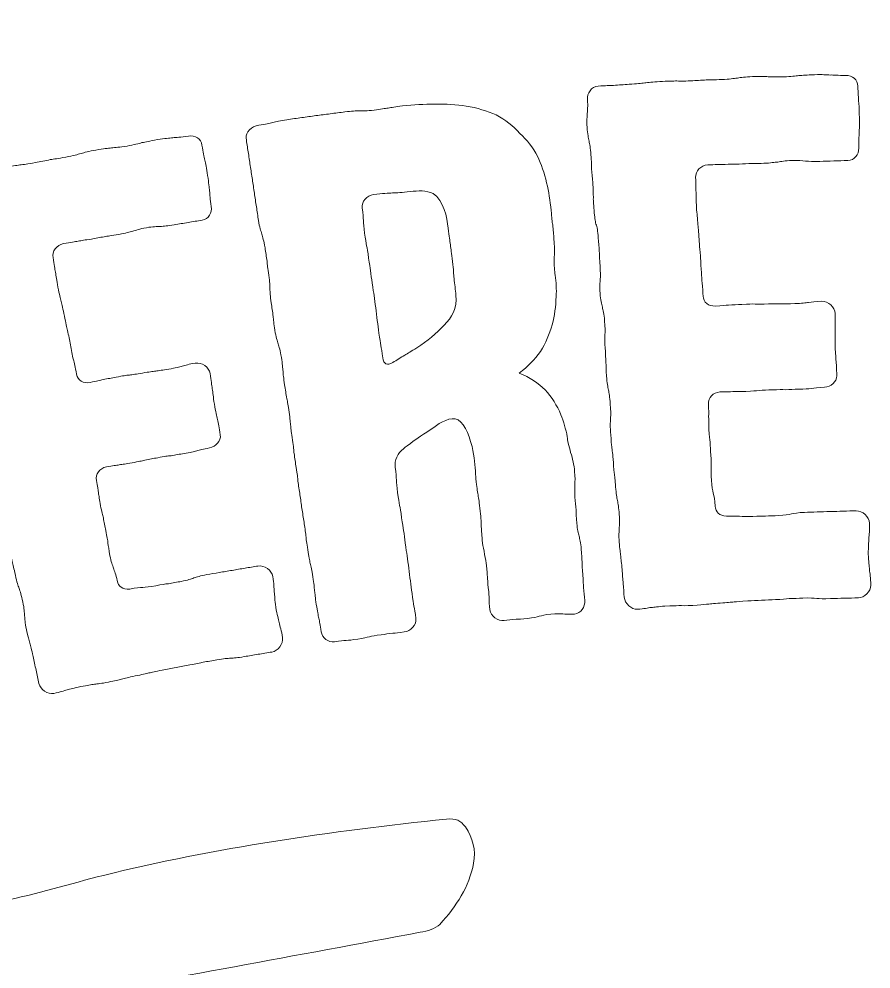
# Model space of a CAD drawing. Header units: inches. Extents: x 112 to 968, y -947 to -133.
# Drawn here: x 409.5 to 534.5, y -627.8 to -488.5 of the extents above; entities that cross this region are included whole.
import ezdxf

# ---------------------------------------------------------------- set-up
doc = ezdxf.new("R2010")
doc.units = ezdxf.units.IN
doc.header["$MEASUREMENT"] = 0
doc.layers.add('Layer 1', color=7, linetype='Continuous')

# ---------------------------------------------------------------- blocks, each defined once
blk = doc.blocks.new('block 13')
at = {"layer": 'Layer 1', "lineweight": 0}
blk.add_open_spline([(416.59, -586.91), (416.17, -587.05), (415.59, -587.23), (414.66, -587.43), (413.74, -587.63), (412.67, -586.86), (412.47, -585.97), (412.33, -585.31), (412.19, -584.66), (412.04, -584.01), (411.9, -583.34), (411.75, -582.67), (411.61, -582), (411.39, -580.99), (411.22, -580.48), (411.12, -580.05), (411.02, -579.58), (410.85, -579.06), (410.63, -578.06), (410.41, -577.05), (410.41, -576.5), (410.37, -576.06), (410.32, -575.57), (410.32, -575.02), (410.1, -574.02), (409.88, -573.01), (409.71, -572.5), (409.55, -572.03), (409.4, -571.62), (409.23, -571.11), (409.01, -570.1), (408.79, -569.09), (408.68, -568.57), (408.52, -568.1), (408.38, -567.45), (408.24, -566.8), (408.09, -566.14), (407.87, -565.14), (407.7, -564.62), (407.6, -564.15), (407.46, -563.5), (407.32, -562.84), (407.17, -562.19), (406.95, -561.19), (406.95, -560.63), (406.9, -560.14), (406.86, -559.66), (406.81, -559.17), (406.59, -558.16), (406.36, -557.11), (406.2, -556.64), (406.04, -556.18), (405.88, -555.71), (405.71, -555.2), (405.49, -554.19), (405.27, -553.19), (405.22, -552.7), (405.12, -552.22), (405.02, -551.74), (404.96, -551.21), (404.74, -550.2), (404.52, -549.19), (404.46, -548.65), (404.43, -548.22), (404.38, -547.73), (404.33, -547.19), (404.11, -546.18), (403.89, -545.18), (403.66, -544.67), (403.51, -544.26), (403.35, -543.8), (403.12, -543.3), (402.9, -542.29), (402.68, -541.29), (402.68, -540.73), (402.63, -540.24), (402.6, -539.81), (402.54, -539.27), (402.33, -538.26), (402.11, -537.26), (402.05, -536.71), (401.95, -536.24), (401.8, -535.59), (401.66, -534.93), (401.52, -534.28), (401.3, -533.28), (401.19, -532.75), (400.91, -532.31), (400.74, -531.84), (400.58, -531.38), (400.36, -530.38), (400.13, -529.32), (400.03, -528.85), (399.98, -528.36), (399.88, -527.88), (399.82, -527.34), (399.61, -526.33), (399.46, -525.68), (399.32, -525.03), (399.18, -524.38), (399.14, -523.89), (399.02, -523.36), (398.8, -522.35), (398.58, -521.35), (398.41, -520.83), (398.26, -520.42), (398.09, -519.96), (397.92, -519.44), (397.7, -518.44), (397.48, -517.43), (397.49, -516.88), (397.44, -516.39), (397.4, -515.9), (397.42, -515.4), (397.2, -514.39), (397, -513.49), (397.48, -512.45), (398.51, -512.23), (399.55, -512), (400.23, -511.92), (400.71, -511.81), (401.46, -511.66), (402.21, -511.5), (402.97, -511.34), (404.12, -511.1), (404.67, -510.99), (405.21, -510.82), (405.7, -510.72), (406.36, -510.53), (407.39, -510.32), (408.55, -510.09), (409.11, -510.03), (409.66, -509.93), (410.22, -509.87), (410.78, -509.81), (411.94, -509.59), (412.67, -509.45), (413.4, -509.3), (414.13, -509.16), (414.68, -509.06), (415.24, -509.01), (416.4, -508.79), (417.56, -508.57), (418.1, -508.42), (418.64, -508.26), (419.12, -508.12), (419.78, -507.94), (420.82, -507.75), (421.99, -507.54), (422.55, -507.5), (423.11, -507.45), (423.66, -507.36), (424.23, -507.36), (425.39, -507.16), (426.43, -506.98), (427.09, -506.81), (427.57, -506.67), (428.12, -506.58), (428.67, -506.43), (429.83, -506.23), (430.99, -506.04), (431.55, -506), (432.11, -505.96), (432.6, -505.88), (433.23, -505.89), (434.4, -505.7), (435.38, -505.54), (436.22, -506.12), (436.37, -507.03), (436.54, -508.1), (436.69, -508.68), (436.79, -509.26), (436.92, -509.73), (437.03, -510.38), (437.2, -511.5), (437.38, -512.62), (437.42, -513.27), (437.5, -513.75), (437.53, -514.35), (437.56, -514.9), (437.74, -516.02), (437.88, -516.92), (437.35, -517.89), (436.39, -518.04), (435.71, -518.15), (435.03, -518.26), (434.35, -518.37), (433.66, -518.49), (432.98, -518.6), (432.3, -518.71), (431.34, -518.88), (430.79, -518.92), (430.24, -518.96), (429.75, -518.98), (429.19, -518.97), (428.23, -519.14), (427.2, -519.31), (426.68, -519.52), (426.21, -519.66), (425.73, -519.74), (425.21, -519.94), (424.19, -520.12), (423.05, -520.33), (422.56, -520.37), (422.02, -520.46), (421.4, -520.58), (420.77, -520.69), (420.15, -520.81), (419.19, -520.93), (418.7, -521.03), (418.23, -521.12), (417.75, -521.21), (417.19, -521.25), (416.06, -521.47), (415.04, -521.67), (414.35, -522.63), (414.53, -523.53), (414.74, -524.6), (414.79, -525.19), (414.88, -525.67), (415, -526.25), (415.04, -526.8), (415.25, -527.86), (415.46, -528.92), (415.63, -529.49), (415.72, -529.97), (415.81, -530.45), (415.99, -531.02), (416.2, -532.09), (416.4, -533.15), (416.52, -533.73), (416.67, -534.2), (416.81, -534.91), (416.94, -535.62), (417.08, -536.33), (417.22, -537.05), (417.37, -537.78), (417.51, -538.5), (417.66, -538.97), (417.77, -539.55), (417.98, -540.62), (418.16, -541.52), (418.98, -542.02), (419.97, -541.83), (420.95, -541.64), (421.41, -541.5), (421.88, -541.41), (422.52, -541.29), (423.16, -541.17), (423.8, -541.05), (424.79, -540.87), (425.25, -540.78), (425.73, -540.75), (426.2, -540.66), (426.73, -540.62), (427.66, -540.45), (428.65, -540.28), (429.13, -540.25), (429.6, -540.17), (430.06, -540.08), (430.6, -540.04), (431.53, -539.88), (432.52, -539.71), (433.04, -539.57), (433.49, -539.43), (433.95, -539.3), (434.41, -539.16), (435.4, -539), (436.34, -538.84), (437.42, -539.59), (437.57, -540.5), (437.76, -541.62), (437.79, -542.17), (437.88, -542.75), (437.98, -543.34), (438.01, -543.88), (438.2, -545.01), (438.38, -546.13), (438.55, -546.76), (438.63, -547.24), (438.78, -547.82), (438.88, -548.41), (439.06, -549.53), (439.2, -550.38), (438.41, -551.28), (437.49, -551.43), (436.52, -551.6), (436.07, -551.73), (435.62, -551.86), (435.17, -551.99), (434.66, -552.08), (433.74, -552.24), (433.11, -552.35), (432.48, -552.46), (431.85, -552.57), (431.39, -552.6), (430.87, -552.69), (429.9, -552.87), (429.27, -552.98), (428.64, -553.1), (428.01, -553.21), (427.56, -553.35), (427.11, -553.43), (426.14, -553.61), (425.22, -553.78), (424.7, -553.83), (424.24, -553.91), (423.78, -554), (423.32, -554.03), (422.35, -554.22), (421.37, -554.4), (420.72, -555.3), (420.9, -556.21), (421.07, -557.11), (421.17, -557.59), (421.19, -558.03), (421.27, -558.45), (421.32, -558.99), (421.5, -559.9), (421.67, -560.8), (421.77, -561.28), (421.91, -561.69), (422.03, -562.31), (422.15, -562.93), (422.27, -563.55), (422.45, -564.45), (422.55, -564.99), (422.58, -565.42), (422.66, -565.84), (422.7, -566.34), (422.87, -567.24), (423.05, -568.14), (423.26, -568.65), (423.4, -569.07), (423.54, -569.48), (423.76, -569.99), (423.93, -570.89), (424.11, -571.8), (424.7, -572.17), (425.79, -572.13), (426.73, -571.95), (427.24, -571.91), (427.7, -571.88), (428.15, -571.85), (428.66, -571.81), (429.6, -571.63), (430.49, -571.47), (430.99, -571.37), (431.45, -571.35), (432.08, -571.23), (432.71, -571.12), (433.34, -571), (434.28, -570.83), (434.77, -570.64), (435.2, -570.5), (435.64, -570.37), (436.12, -570.18), (437.07, -570.01), (437.68, -569.91), (438.29, -569.8), (438.9, -569.7), (439.54, -569.59), (440.17, -569.48), (440.8, -569.38), (441.43, -569.27), (442.06, -569.17), (442.69, -569.06), (443.32, -568.96), (443.96, -568.86), (444.59, -568.75), (445.48, -568.61), (446.63, -569.36), (446.77, -570.27), (446.95, -571.39), (446.93, -571.94), (446.96, -572.54), (447.06, -573.13), (447.03, -573.68), (447.21, -574.8), (447.39, -575.92), (447.6, -576.55), (447.68, -577.03), (447.82, -577.61), (448.03, -578.18), (448.2, -579.25), (448.34, -580.15), (447.5, -581.22), (446.63, -581.36), (445.95, -581.47), (445.28, -581.58), (444.6, -581.69), (443.93, -581.8), (443.26, -581.92), (442.58, -582.03), (441.55, -582.21), (441.04, -582.24), (440.6, -582.26), (440.1, -582.29), (439.6, -582.32), (438.56, -582.5), (437.89, -582.62), (437.21, -582.74), (436.54, -582.86), (436.11, -582.99), (435.51, -583.1), (434.59, -583.26), (433.91, -583.39), (433.24, -583.51), (432.57, -583.63), (431.9, -583.76), (431.22, -583.88), (430.55, -584.01), (429.52, -584.2), (429.04, -584.35), (428.6, -584.43), (428.11, -584.53), (427.63, -584.67), (426.6, -584.87), (425.56, -585.08), (425.08, -585.23), (424.59, -585.32), (424.17, -585.47), (423.57, -585.58), (422.65, -585.77), (421.61, -585.98), (421.06, -586.04), (420.61, -586.07), (420.12, -586.17), (419.62, -586.22), (418.59, -586.43), (417.56, -586.65), (417.08, -586.8), (416.59, -586.91)], degree=3, knots=[0, 0, 0, 0, 1, 1, 1, 2, 2, 2, 3, 3, 3, 4, 4, 4, 5, 5, 5, 6, 6, 6, 7, 7, 7, 8, 8, 8, 9, 9, 9, 10, 10, 10, 11, 11, 11, 12, 12, 12, 13, 13, 13, 14, 14, 14, 15, 15, 15, 16, 16, 16, 17, 17, 17, 18, 18, 18, 19, 19, 19, 20, 20, 20, 21, 21, 21, 22, 22, 22, 23, 23, 23, 24, 24, 24, 25, 25, 25, 26, 26, 26, 27, 27, 27, 28, 28, 28, 29, 29, 29, 30, 30, 30, 31, 31, 31, 32, 32, 32, 33, 33, 33, 34, 34, 34, 35, 35, 35, 36, 36, 36, 37, 37, 37, 38, 38, 38, 39, 39, 39, 40, 40, 40, 41, 41, 41, 42, 42, 42, 43, 43, 43, 44, 44, 44, 45, 45, 45, 46, 46, 46, 47, 47, 47, 48, 48, 48, 49, 49, 49, 50, 50, 50, 51, 51, 51, 52, 52, 52, 53, 53, 53, 54, 54, 54, 55, 55, 55, 56, 56, 56, 57, 57, 57, 58, 58, 58, 59, 59, 59, 60, 60, 60, 61, 61, 61, 62, 62, 62, 63, 63, 63, 64, 64, 64, 65, 65, 65, 66, 66, 66, 67, 67, 67, 68, 68, 68, 69, 69, 69, 70, 70, 70, 71, 71, 71, 72, 72, 72, 73, 73, 73, 74, 74, 74, 75, 75, 75, 76, 76, 76, 77, 77, 77, 78, 78, 78, 79, 79, 79, 80, 80, 80, 81, 81, 81, 82, 82, 82, 83, 83, 83, 84, 84, 84, 85, 85, 85, 86, 86, 86, 87, 87, 87, 88, 88, 88, 89, 89, 89, 90, 90, 90, 91, 91, 91, 92, 92, 92, 93, 93, 93, 94, 94, 94, 95, 95, 95, 96, 96, 96, 97, 97, 97, 98, 98, 98, 99, 99, 99, 100, 100, 100, 101, 101, 101, 102, 102, 102, 103, 103, 103, 104, 104, 104, 105, 105, 105, 106, 106, 106, 107, 107, 107, 108, 108, 108, 109, 109, 109, 110, 110, 110, 111, 111, 111, 112, 112, 112, 113, 113, 113, 114, 114, 114, 115, 115, 115, 116, 116, 116, 117, 117, 117, 118, 118, 118, 119, 119, 119, 120, 120, 120, 121, 121, 121, 122, 122, 122, 123, 123, 123, 124, 124, 124, 125, 125, 125, 126, 126, 126, 127, 127, 127, 128, 128, 128, 129, 129, 129, 130, 130, 130, 131, 131, 131, 132, 132, 132, 133, 133, 133, 134, 134, 134, 135, 135, 135, 136, 136, 136, 137, 137, 137, 138, 138, 138, 139, 139, 139, 140, 140, 140, 141, 141, 141, 142, 142, 142, 143, 143, 143, 144, 144, 144, 144], dxfattribs=at)
blk = doc.blocks.new('block 14')
at = {"layer": 'Layer 1', "lineweight": 0}
for points, knots in [([(491.07, -556.76), (491.06, -557.25), (490.99, -557.75), (491.07, -558.67), (491.12, -559.3), (491.18, -559.93), (491.23, -560.55), (491.22, -561.05), (491.26, -561.48), (491.35, -562.5), (491.43, -563.42), (491.58, -563.89), (491.68, -564.37), (491.78, -564.8), (491.93, -565.33), (492.01, -566.25), (492.09, -567.16), (492.08, -567.71), (492.12, -568.14), (492.1, -568.57), (492.15, -569.11), (492.23, -570.03), (492.31, -570.95), (492.3, -571.49), (492.34, -571.92), (492.4, -572.55), (492.45, -573.18), (492.51, -573.81), (492.58, -574.72), (491.95, -575.7), (491.01, -575.79), (490.13, -575.87), (489.68, -575.8), (489.29, -575.78), (488.85, -575.77), (488.4, -575.7), (487.52, -575.79), (486.69, -575.87), (486.26, -576.02), (485.83, -576.11), (485.45, -576.2), (485.02, -576.36), (484.14, -576.44), (483.26, -576.53), (482.81, -576.52), (482.43, -576.56), (481.84, -576.62), (481.25, -576.69), (480.67, -576.75), (479.79, -576.84), (478.71, -576.09), (478.61, -575.18), (478.52, -574.37), (478.47, -573.99), (478.48, -573.56), (478.5, -573.17), (478.46, -572.8), (478.36, -571.94), (478.27, -571.13), (478.29, -570.75), (478.24, -570.32), (478.2, -569.94), (478.21, -569.5), (478.12, -568.69), (478.07, -568.21), (477.95, -567.68), (477.83, -567.04), (477.7, -566.4), (477.59, -565.87), (477.53, -565.38), (477.41, -564.25), (477.39, -563.6), (477.33, -563.01), (477.33, -562.52), (477.31, -561.81), (477.19, -560.68), (477.05, -559.45), (476.94, -558.91), (476.87, -558.32), (476.75, -557.74), (476.69, -557.2), (476.56, -555.96), (476.53, -555.71), (476.5, -555.46), (476.48, -555.21), (476.47, -554.12), (476.33, -552.77), (475.98, -551.23), (475.48, -549.27), (474.7, -547.45), (473.5, -547.15), (472.37, -547), (470.85, -548), (470.01, -548.7), (468.11, -549.9), (467.9, -550.04), (466.46, -551.14), (466.3, -551.27), (466.09, -551.41), (465.93, -551.54), (465.07, -552.13), (464.59, -553.34), (464.71, -554.26), (464.82, -555.17), (464.88, -555.65), (464.89, -556.14), (464.94, -556.57), (464.95, -557.06), (465.07, -557.98), (465.18, -558.89), (465.3, -559.36), (465.36, -559.85), (465.47, -560.27), (465.53, -560.75), (465.65, -561.67), (465.77, -562.58), (465.88, -563.06), (465.95, -563.54), (466.02, -564.15), (466.1, -564.75), (466.18, -565.36), (466.29, -566.28), (466.41, -566.75), (466.47, -567.24), (466.55, -567.84), (466.63, -568.45), (466.7, -569.06), (466.78, -569.69), (466.86, -570.31), (466.94, -570.94), (467.02, -571.55), (467.1, -572.16), (467.18, -572.77), (467.29, -573.68), (467.42, -574.21), (467.47, -574.64), (467.52, -575.07), (467.64, -575.55), (467.76, -576.46), (467.87, -577.37), (466.98, -578.3), (466.05, -578.42), (465.23, -578.53), (464.79, -578.59), (464.35, -578.59), (463.78, -578.67), (463.21, -578.75), (462.65, -578.82), (461.77, -578.94), (461.34, -579.05), (460.95, -579.11), (460.52, -579.22), (460.09, -579.33), (459.21, -579.46), (458.39, -579.58), (457.95, -579.64), (457.51, -579.65), (457.12, -579.7), (456.68, -579.71), (455.8, -579.84), (454.87, -579.98), (453.99, -579.29), (453.85, -578.38), (453.7, -577.36), (453.63, -576.88), (453.5, -576.41), (453.43, -575.92), (453.29, -575.4), (453.14, -574.38), (452.99, -573.36), (452.96, -572.82), (452.9, -572.39), (452.83, -571.91), (452.8, -571.36), (452.65, -570.35), (452.5, -569.33), (452.36, -568.8), (452.24, -568.38), (452.17, -567.9), (452.03, -567.38), (451.88, -566.36), (451.73, -565.34), (451.65, -564.81), (451.63, -564.31), (451.54, -563.65), (451.44, -562.99), (451.34, -562.33), (451.24, -561.66), (451.13, -560.98), (451.03, -560.3), (450.93, -559.64), (450.84, -558.98), (450.74, -558.32), (450.64, -557.64), (450.53, -556.96), (450.43, -556.29), (450.42, -555.8), (450.35, -555.31), (450.19, -554.3), (450.09, -553.62), (449.99, -552.94), (449.89, -552.26), (449.82, -551.78), (449.8, -551.29), (449.65, -550.27), (449.49, -549.2), (449.42, -548.72), (449.4, -548.23), (449.33, -547.75), (449.31, -547.2), (449.16, -546.19), (449.01, -545.17), (448.93, -544.69), (448.81, -544.21), (448.7, -543.54), (448.6, -542.86), (448.5, -542.18), (448.35, -541.16), (448.27, -540.63), (448.26, -540.19), (448.19, -539.71), (448.17, -539.16), (448.02, -538.15), (447.87, -537.13), (447.67, -536.61), (447.55, -536.19), (447.42, -535.72), (447.22, -535.2), (447.07, -534.18), (446.92, -533.17), (446.84, -532.63), (446.82, -532.14), (446.72, -531.48), (446.62, -530.82), (446.53, -530.16), (446.37, -529.14), (446.35, -528.6), (446.34, -528.11), (446.33, -527.62), (446.32, -527.13), (446.16, -526.11), (446.01, -525.09), (445.93, -524.56), (445.92, -524.07), (445.82, -523.41), (445.72, -522.75), (445.62, -522.08), (445.46, -521.01), (445.27, -520.55), (445.14, -520.08), (445.01, -519.61), (444.81, -519.09), (444.66, -518.07), (444.56, -517.41), (444.46, -516.75), (444.36, -516.09), (444.26, -515.41), (444.16, -514.73), (444.06, -514.06), (443.96, -513.4), (443.86, -512.73), (443.76, -512.07), (443.66, -511.4), (443.56, -510.72), (443.45, -510.04), (443.35, -509.36), (443.25, -508.68), (443.15, -508.01), (443.05, -507.35), (442.95, -506.69), (442.85, -506.03), (442.72, -505.12), (443.66, -504.26), (444.7, -504.11), (445.74, -503.96), (446.29, -503.82), (446.77, -503.7), (447.26, -503.58), (447.86, -503.43), (448.84, -503.3), (449.56, -503.2), (450.28, -503.1), (451, -503), (451.69, -502.9), (452.39, -502.81), (453.08, -502.71), (453.78, -502.62), (454.48, -502.53), (455.18, -502.44), (455.89, -502.34), (456.61, -502.25), (457.33, -502.16), (458.37, -502.02), (458.93, -502.01), (459.43, -502), (459.93, -501.99), (460.56, -502.02), (461.61, -501.9), (462.59, -501.77), (463.2, -501.65), (463.69, -501.59), (464.18, -501.53), (464.73, -501.41), (465.78, -501.29), (467.44, -501.09), (468.99, -501.03), (470.49, -501.03), (472.17, -501.01), (473.67, -501.07), (475.12, -501.3), (476.71, -501.57), (478.18, -502.03), (479.54, -502.6), (480.84, -503.29), (481.98, -504.21), (483.01, -505.31), (484.02, -506.26), (484.92, -507.37), (485.59, -508.67), (486.12, -509.82), (486.61, -511.13), (486.92, -512.57), (487.21, -513.8), (487.45, -515.19), (487.58, -516.64), (487.67, -517.67), (487.72, -518.26), (487.82, -518.74), (487.88, -519.44), (487.94, -520.14), (488, -520.85), (488.09, -521.87), (488.08, -522.47), (488.07, -522.96), (488.05, -523.45), (487.98, -524), (488.07, -525.08), (488.1, -525.42), (488.13, -525.76), (488.16, -526.1), (488.31, -527.12), (488.4, -528.2), (488.32, -529.24), (488.26, -530.66), (488.09, -532.03), (487.73, -533.37), (487.32, -534.76), (486.79, -536.06), (486.02, -537.27), (485.19, -538.49), (484.17, -539.51), (482.91, -540.45), (484.44, -541.11), (485.69, -541.92), (486.72, -542.92), (487.69, -543.97), (488.44, -545.21), (489.02, -546.56), (489.4, -547.56), (489.73, -548.68), (489.95, -549.8), (489.97, -550.07), (490, -550.39), (490.09, -550.71), (490.19, -551.19), (490.34, -551.61), (490.44, -552.09), (490.75, -552.99), (490.94, -553.95), (491.02, -554.87), (491.1, -555.78), (491.09, -556.33), (491.07, -556.76)], [0, 0, 0, 0, 1, 1, 1, 2, 2, 2, 3, 3, 3, 4, 4, 4, 5, 5, 5, 6, 6, 6, 7, 7, 7, 8, 8, 8, 9, 9, 9, 10, 10, 10, 11, 11, 11, 12, 12, 12, 13, 13, 13, 14, 14, 14, 15, 15, 15, 16, 16, 16, 17, 17, 17, 18, 18, 18, 19, 19, 19, 20, 20, 20, 21, 21, 21, 22, 22, 22, 23, 23, 23, 24, 24, 24, 25, 25, 25, 26, 26, 26, 27, 27, 27, 28, 28, 28, 29, 29, 29, 30, 30, 30, 31, 31, 31, 32, 32, 32, 33, 33, 33, 34, 34, 34, 35, 35, 35, 36, 36, 36, 37, 37, 37, 38, 38, 38, 39, 39, 39, 40, 40, 40, 41, 41, 41, 42, 42, 42, 43, 43, 43, 44, 44, 44, 45, 45, 45, 46, 46, 46, 47, 47, 47, 48, 48, 48, 49, 49, 49, 50, 50, 50, 51, 51, 51, 52, 52, 52, 53, 53, 53, 54, 54, 54, 55, 55, 55, 56, 56, 56, 57, 57, 57, 58, 58, 58, 59, 59, 59, 60, 60, 60, 61, 61, 61, 62, 62, 62, 63, 63, 63, 64, 64, 64, 65, 65, 65, 66, 66, 66, 67, 67, 67, 68, 68, 68, 69, 69, 69, 70, 70, 70, 71, 71, 71, 72, 72, 72, 73, 73, 73, 74, 74, 74, 75, 75, 75, 76, 76, 76, 77, 77, 77, 78, 78, 78, 79, 79, 79, 80, 80, 80, 81, 81, 81, 82, 82, 82, 83, 83, 83, 84, 84, 84, 85, 85, 85, 86, 86, 86, 87, 87, 87, 88, 88, 88, 89, 89, 89, 90, 90, 90, 91, 91, 91, 92, 92, 92, 93, 93, 93, 94, 94, 94, 95, 95, 95, 96, 96, 96, 97, 97, 97, 98, 98, 98, 99, 99, 99, 100, 100, 100, 101, 101, 101, 102, 102, 102, 103, 103, 103, 104, 104, 104, 105, 105, 105, 106, 106, 106, 107, 107, 107, 108, 108, 108, 109, 109, 109, 110, 110, 110, 111, 111, 111, 112, 112, 112, 113, 113, 113, 114, 114, 114, 115, 115, 115, 116, 116, 116, 117, 117, 117, 118, 118, 118, 119, 119, 119, 120, 120, 120, 121, 121, 121, 122, 122, 122, 123, 123, 123, 124, 124, 124, 124]), ([(473.35, -526.58), (473.28, -525.99), (473.27, -525.34), (473.13, -524.1), (473, -522.86), (472.87, -522.28), (472.8, -521.63), (472.74, -521.04), (472.61, -520.45), (472.48, -519.22), (472.3, -517.55), (471.86, -515.2), (470.27, -514.12), (469.24, -513.64), (468.08, -513.72), (466.93, -513.85), (465.66, -514), (464.99, -514.02), (464.32, -514.05), (463.65, -514.08), (462.98, -514.1), (461.52, -514.28), (460.56, -514.4), (459.75, -515.32), (459.87, -516.24), (459.99, -517.15), (460.05, -517.63), (460.04, -518.07), (460.1, -518.55), (460.11, -519.05), (460.22, -519.96), (460.33, -520.82), (460.46, -521.35), (460.51, -521.78), (460.63, -522.2), (460.69, -522.68), (460.81, -523.6), (460.92, -524.51), (461.04, -524.98), (461.1, -525.41), (461.17, -526.02), (461.25, -526.63), (461.33, -527.24), (461.44, -528.15), (461.57, -528.63), (461.62, -529.06), (461.7, -529.66), (461.78, -530.27), (461.85, -530.88), (461.93, -531.51), (462.01, -532.14), (462.09, -532.76), (462.17, -533.37), (462.25, -533.98), (462.32, -534.59), (462.44, -535.5), (462.56, -535.98), (462.61, -536.41), (462.67, -536.84), (462.79, -537.31), (462.9, -538.22), (463.02, -539.14), (463.53, -539.4), (464.35, -538.91), (464.94, -538.55), (465.53, -538.19), (466.12, -537.82), (466.56, -537.55), (467.06, -537.28), (467.88, -536.74), (469.42, -535.74), (470.78, -534.66), (471.9, -533.44), (473.01, -532.28), (473.82, -530.94), (473.62, -529.06), (473.53, -528.23), (473.44, -527.41), (473.35, -526.58)], [0, 0, 0, 0, 1, 1, 1, 2, 2, 2, 3, 3, 3, 4, 4, 4, 5, 5, 5, 6, 6, 6, 7, 7, 7, 8, 8, 8, 9, 9, 9, 10, 10, 10, 11, 11, 11, 12, 12, 12, 13, 13, 13, 14, 14, 14, 15, 15, 15, 16, 16, 16, 17, 17, 17, 18, 18, 18, 19, 19, 19, 20, 20, 20, 21, 21, 21, 22, 22, 22, 23, 23, 23, 24, 24, 24, 25, 25, 25, 26, 26, 26, 26])]:
    blk.add_open_spline(points, degree=3, knots=knots, dxfattribs=at)
blk = doc.blocks.new('block 15')
at = {"layer": 'Layer 1', "lineweight": 0}
blk.add_open_spline([(502.24, -574.82), (501.81, -574.91), (501.21, -575.01), (500.27, -575.08), (499.33, -575.15), (498.38, -574.25), (498.3, -573.33), (498.25, -572.66), (498.2, -572), (498.15, -571.33), (498.09, -570.65), (498.04, -569.97), (497.99, -569.28), (497.91, -568.26), (497.81, -567.72), (497.78, -567.29), (497.74, -566.81), (497.64, -566.27), (497.56, -565.24), (497.48, -564.22), (497.55, -563.67), (497.57, -563.23), (497.59, -562.74), (497.66, -562.19), (497.58, -561.17), (497.5, -560.15), (497.4, -559.61), (497.31, -559.13), (497.22, -558.7), (497.12, -558.17), (497.04, -557.14), (496.96, -556.11), (496.92, -555.58), (496.82, -555.09), (496.77, -554.43), (496.72, -553.76), (496.67, -553.1), (496.59, -552.07), (496.49, -551.54), (496.45, -551.05), (496.4, -550.39), (496.34, -549.72), (496.29, -549.05), (496.21, -548.03), (496.28, -547.48), (496.31, -546.99), (496.32, -546.5), (496.35, -546.01), (496.26, -544.99), (496.18, -543.91), (496.09, -543.42), (495.99, -542.94), (495.89, -542.46), (495.79, -541.93), (495.71, -540.9), (495.63, -539.88), (495.65, -539.39), (495.62, -538.9), (495.58, -538.41), (495.59, -537.87), (495.51, -536.84), (495.43, -535.82), (495.45, -535.28), (495.48, -534.84), (495.5, -534.35), (495.51, -533.81), (495.43, -532.78), (495.35, -531.75), (495.19, -531.22), (495.1, -530.8), (495.01, -530.32), (494.84, -529.78), (494.76, -528.76), (494.68, -527.74), (494.76, -527.18), (494.78, -526.69), (494.81, -526.26), (494.83, -525.71), (494.75, -524.69), (494.66, -523.66), (494.68, -523.12), (494.65, -522.63), (494.59, -521.97), (494.54, -521.3), (494.49, -520.64), (494.41, -519.61), (494.37, -519.07), (494.15, -518.6), (494.05, -518.12), (493.96, -517.64), (493.88, -516.61), (493.79, -515.53), (493.75, -515.05), (493.78, -514.56), (493.74, -514.07), (493.76, -513.53), (493.68, -512.5), (493.62, -511.84), (493.57, -511.17), (493.52, -510.51), (493.54, -510.02), (493.5, -509.47), (493.42, -508.45), (493.34, -507.43), (493.24, -506.89), (493.14, -506.46), (493.04, -505.98), (492.94, -505.45), (492.86, -504.42), (492.78, -503.4), (492.86, -502.85), (492.89, -502.36), (492.91, -501.87), (492.99, -501.37), (492.91, -500.35), (492.84, -499.43), (493.45, -498.46), (494.5, -498.38), (495.55, -498.3), (496.23, -498.31), (496.73, -498.27), (497.49, -498.21), (498.25, -498.16), (499.01, -498.11), (500.19, -498.03), (500.74, -497.99), (501.3, -497.9), (501.79, -497.87), (502.47, -497.77), (503.52, -497.7), (504.69, -497.63), (505.25, -497.65), (505.81, -497.62), (506.37, -497.64), (506.93, -497.66), (508.1, -497.6), (508.84, -497.55), (509.59, -497.51), (510.33, -497.47), (510.88, -497.45), (511.44, -497.47), (512.62, -497.41), (513.79, -497.35), (514.35, -497.27), (514.9, -497.19), (515.39, -497.12), (516.07, -497.03), (517.12, -496.98), (518.3, -496.93), (518.86, -496.97), (519.42, -497), (519.97, -496.98), (520.53, -497.06), (521.71, -497.02), (522.76, -496.98), (523.44, -496.9), (523.93, -496.83), (524.49, -496.81), (525.04, -496.74), (526.22, -496.71), (527.39, -496.67), (527.95, -496.71), (528.51, -496.75), (529.01, -496.73), (529.63, -496.83), (530.8, -496.8), (531.79, -496.77), (532.55, -497.46), (532.57, -498.38), (532.59, -499.46), (532.67, -500.06), (532.68, -500.65), (532.75, -501.14), (532.77, -501.79), (532.79, -502.92), (532.81, -504.06), (532.77, -504.71), (532.78, -505.2), (532.73, -505.79), (532.68, -506.34), (532.7, -507.47), (532.72, -508.39), (532.07, -509.27), (531.1, -509.3), (530.41, -509.31), (529.72, -509.33), (529.04, -509.35), (528.35, -509.37), (527.66, -509.39), (526.97, -509.41), (526, -509.44), (525.45, -509.4), (524.9, -509.37), (524.41, -509.33), (523.86, -509.24), (522.89, -509.27), (521.85, -509.31), (521.31, -509.44), (520.83, -509.51), (520.34, -509.53), (519.8, -509.66), (518.77, -509.7), (517.61, -509.75), (517.12, -509.72), (516.58, -509.74), (515.95, -509.77), (515.32, -509.8), (514.69, -509.83), (513.72, -509.82), (513.23, -509.85), (512.75, -509.87), (512.26, -509.9), (511.71, -509.87), (510.56, -509.93), (509.53, -509.98), (508.72, -510.84), (508.77, -511.76), (508.83, -512.84), (508.81, -513.44), (508.83, -513.93), (508.87, -514.52), (508.84, -515.07), (508.9, -516.15), (508.96, -517.23), (509.05, -517.82), (509.08, -518.31), (509.11, -518.79), (509.2, -519.38), (509.26, -520.46), (509.32, -521.54), (509.36, -522.14), (509.44, -522.62), (509.48, -523.34), (509.52, -524.06), (509.56, -524.78), (509.61, -525.52), (509.65, -526.26), (509.69, -527), (509.77, -527.48), (509.81, -528.08), (509.87, -529.16), (509.92, -530.08), (510.66, -530.68), (511.66, -530.63), (512.67, -530.58), (513.14, -530.5), (513.61, -530.48), (514.26, -530.44), (514.9, -530.41), (515.55, -530.38), (516.55, -530.33), (517.03, -530.31), (517.5, -530.34), (517.97, -530.32), (518.51, -530.35), (519.45, -530.31), (520.45, -530.27), (520.92, -530.31), (521.4, -530.29), (521.87, -530.27), (522.4, -530.3), (523.34, -530.27), (524.35, -530.23), (524.87, -530.16), (525.34, -530.09), (525.81, -530.02), (526.28, -529.95), (527.29, -529.92), (528.23, -529.9), (529.2, -530.79), (529.22, -531.71), (529.26, -532.85), (529.21, -533.39), (529.23, -533.98), (529.24, -534.58), (529.2, -535.12), (529.23, -536.26), (529.26, -537.39), (529.34, -538.04), (529.35, -538.53), (529.43, -539.12), (529.45, -539.72), (529.48, -540.85), (529.5, -541.72), (528.59, -542.5), (527.67, -542.53), (526.68, -542.56), (526.22, -542.63), (525.76, -542.7), (525.3, -542.77), (524.78, -542.79), (523.85, -542.82), (523.22, -542.84), (522.58, -542.87), (521.95, -542.89), (521.48, -542.86), (520.96, -542.88), (519.98, -542.92), (519.34, -542.94), (518.7, -542.97), (518.07, -543), (517.61, -543.07), (517.14, -543.09), (516.16, -543.14), (515.23, -543.19), (514.71, -543.16), (514.25, -543.18), (513.79, -543.2), (513.32, -543.17), (512.34, -543.23), (511.35, -543.28), (510.59, -544.08), (510.64, -545), (510.69, -545.92), (510.72, -546.41), (510.68, -546.84), (510.71, -547.27), (510.68, -547.81), (510.73, -548.73), (510.79, -549.65), (510.81, -550.14), (510.89, -550.57), (510.93, -551.2), (510.96, -551.83), (511, -552.46), (511.05, -553.38), (511.08, -553.92), (511.05, -554.35), (511.07, -554.79), (511.04, -555.28), (511.1, -556.2), (511.15, -557.11), (511.29, -557.65), (511.37, -558.08), (511.45, -558.51), (511.6, -559.04), (511.65, -559.96), (511.7, -560.88), (512.23, -561.34), (513.31, -561.44), (514.27, -561.39), (514.78, -561.42), (515.23, -561.45), (515.68, -561.48), (516.19, -561.51), (517.15, -561.47), (518.05, -561.42), (518.55, -561.4), (519, -561.43), (519.64, -561.4), (520.28, -561.38), (520.92, -561.35), (521.87, -561.31), (522.38, -561.18), (522.82, -561.11), (523.27, -561.04), (523.77, -560.91), (524.73, -560.88), (525.35, -560.86), (525.97, -560.83), (526.59, -560.81), (527.23, -560.79), (527.86, -560.77), (528.5, -560.75), (529.14, -560.74), (529.78, -560.72), (530.42, -560.7), (531.06, -560.68), (531.69, -560.67), (532.33, -560.65), (533.23, -560.63), (534.27, -561.53), (534.28, -562.45), (534.31, -563.58), (534.21, -564.13), (534.16, -564.72), (534.18, -565.32), (534.08, -565.87), (534.1, -567), (534.12, -568.14), (534.25, -568.78), (534.26, -569.27), (534.33, -569.86), (534.45, -570.46), (534.48, -571.54), (534.49, -572.46), (533.52, -573.4), (532.64, -573.42), (531.96, -573.44), (531.28, -573.46), (530.59, -573.47), (529.91, -573.49), (529.23, -573.51), (528.55, -573.53), (527.5, -573.56), (527.01, -573.53), (526.56, -573.49), (526.06, -573.45), (525.57, -573.41), (524.52, -573.45), (523.84, -573.48), (523.16, -573.5), (522.47, -573.53), (522.03, -573.6), (521.43, -573.63), (520.49, -573.67), (519.81, -573.7), (519.13, -573.73), (518.45, -573.76), (517.77, -573.79), (517.09, -573.82), (516.41, -573.86), (515.36, -573.91), (514.86, -573.99), (514.42, -574.01), (513.93, -574.04), (513.43, -574.12), (512.39, -574.18), (511.34, -574.23), (510.85, -574.32), (510.35, -574.35), (509.91, -574.43), (509.31, -574.47), (508.37, -574.52), (507.32, -574.59), (506.77, -574.57), (506.32, -574.54), (505.83, -574.58), (505.33, -574.56), (504.28, -574.63), (503.23, -574.7), (502.74, -574.79), (502.24, -574.82)], degree=3, knots=[0, 0, 0, 0, 1, 1, 1, 2, 2, 2, 3, 3, 3, 4, 4, 4, 5, 5, 5, 6, 6, 6, 7, 7, 7, 8, 8, 8, 9, 9, 9, 10, 10, 10, 11, 11, 11, 12, 12, 12, 13, 13, 13, 14, 14, 14, 15, 15, 15, 16, 16, 16, 17, 17, 17, 18, 18, 18, 19, 19, 19, 20, 20, 20, 21, 21, 21, 22, 22, 22, 23, 23, 23, 24, 24, 24, 25, 25, 25, 26, 26, 26, 27, 27, 27, 28, 28, 28, 29, 29, 29, 30, 30, 30, 31, 31, 31, 32, 32, 32, 33, 33, 33, 34, 34, 34, 35, 35, 35, 36, 36, 36, 37, 37, 37, 38, 38, 38, 39, 39, 39, 40, 40, 40, 41, 41, 41, 42, 42, 42, 43, 43, 43, 44, 44, 44, 45, 45, 45, 46, 46, 46, 47, 47, 47, 48, 48, 48, 49, 49, 49, 50, 50, 50, 51, 51, 51, 52, 52, 52, 53, 53, 53, 54, 54, 54, 55, 55, 55, 56, 56, 56, 57, 57, 57, 58, 58, 58, 59, 59, 59, 60, 60, 60, 61, 61, 61, 62, 62, 62, 63, 63, 63, 64, 64, 64, 65, 65, 65, 66, 66, 66, 67, 67, 67, 68, 68, 68, 69, 69, 69, 70, 70, 70, 71, 71, 71, 72, 72, 72, 73, 73, 73, 74, 74, 74, 75, 75, 75, 76, 76, 76, 77, 77, 77, 78, 78, 78, 79, 79, 79, 80, 80, 80, 81, 81, 81, 82, 82, 82, 83, 83, 83, 84, 84, 84, 85, 85, 85, 86, 86, 86, 87, 87, 87, 88, 88, 88, 89, 89, 89, 90, 90, 90, 91, 91, 91, 92, 92, 92, 93, 93, 93, 94, 94, 94, 95, 95, 95, 96, 96, 96, 97, 97, 97, 98, 98, 98, 99, 99, 99, 100, 100, 100, 101, 101, 101, 102, 102, 102, 103, 103, 103, 104, 104, 104, 105, 105, 105, 106, 106, 106, 107, 107, 107, 108, 108, 108, 109, 109, 109, 110, 110, 110, 111, 111, 111, 112, 112, 112, 113, 113, 113, 114, 114, 114, 115, 115, 115, 116, 116, 116, 117, 117, 117, 118, 118, 118, 119, 119, 119, 120, 120, 120, 121, 121, 121, 122, 122, 122, 123, 123, 123, 124, 124, 124, 125, 125, 125, 126, 126, 126, 127, 127, 127, 128, 128, 128, 129, 129, 129, 130, 130, 130, 131, 131, 131, 132, 132, 132, 133, 133, 133, 134, 134, 134, 135, 135, 135, 136, 136, 136, 137, 137, 137, 138, 138, 138, 139, 139, 139, 140, 140, 140, 141, 141, 141, 142, 142, 142, 143, 143, 143, 144, 144, 144, 144], dxfattribs=at)
blk = doc.blocks.new('block 10')
at = {"layer": 'Layer 1'}
for name in ['block 15', 'block 14', 'block 13']:
    blk.add_blockref(name, (0, 0), dxfattribs=at)
blk = doc.blocks.new('block 26')
at = {"layer": 'Layer 1', "lineweight": 0}
blk.add_open_spline([(164.41, -547.79), (164.12, -547.56), (163.94, -547.35), (163.71, -547.25), (156.34, -543.84), (150.82, -538.75), (146.72, -532.59), (143.9, -528.36), (141.5, -523.89), (139.26, -519.39), (135.61, -512.09), (132.26, -504.67), (128.78, -497.31), (127.25, -494.09), (125.23, -491.11), (122.75, -488.36), (121.95, -487.47), (121.2, -486.55), (120.45, -485.63), (118.25, -482.89), (116.37, -480.04), (116.17, -476.55), (113.63, -475.93), (111.99, -474.65), (112.03, -472.29), (112.07, -469.83), (114.1, -468.99), (116.39, -468.25), (125.47, -465.29), (134.92, -463.82), (144.58, -463.59), (153.83, -463.38), (163.1, -463.34), (172.35, -463.63), (189.4, -464.17), (206.16, -462.74), (222.81, -459.78), (233.57, -457.87), (244.37, -456.07), (255.23, -454.64), (261.51, -453.82), (267.95, -453.83), (274.31, -453.48), (274.96, -453.44), (275.66, -453.63), (276.24, -453.47), (279.18, -452.64), (281.48, -453.81), (283.71, -455.2), (286.93, -457.2), (289.42, -459.8), (291.67, -462.59), (295.52, -467.4), (297.76, -471.45), (300.74, -478.92), (302.32, -478.56), (303.91, -478.19), (305.51, -477.83), (331.54, -471.96), (357.88, -467.37), (384.52, -464.09), (406.29, -461.4), (428.15, -459.2), (449.97, -456.78), (450.98, -456.67), (452, -456.61), (453.01, -456.54), (455.02, -456.41), (456.15, -456.96), (456.52, -458.24), (456.87, -459.47), (456.07, -460.45), (454.11, -460.91), (449.48, -461.99), (444.81, -462.98), (440.18, -464.05), (405.02, -472.13), (369.82, -480.03), (334.75, -488.36), (306.62, -495.05), (278.77, -502.54), (251.27, -510.97), (245.81, -512.65), (240.11, -513.77), (234.52, -515.15), (234.09, -515.26), (233.65, -515.35), (232.95, -515.52), (233.49, -516.65), (233.93, -517.69), (234.49, -518.68), (241.72, -531.56), (249.03, -544.41), (256.2, -557.31), (272.72, -587.01), (285.06, -617.93), (293.01, -650.12), (293.3, -651.28), (293.59, -652.43), (293.93, -653.79), (295.56, -653.32), (296.98, -652.98), (298.33, -652.5), (303.62, -650.64), (308.88, -648.69), (314.2, -646.87), (316.94, -645.94), (319.97, -645.52), (322.53, -644.33), (325.01, -643.19), (326.98, -641.28), (329.29, -639.85), (336.27, -635.54), (344.1, -632.72), (352.21, -630.45), (370.22, -625.4), (388.52, -621.26), (407.06, -617.86), (412.1, -616.93), (416.96, -615.34), (421.93, -614.11), (438.39, -610.03), (455.25, -607.65), (472.24, -605.86), (473.57, -605.72), (474.36, -606.09), (475, -607.01), (476.14, -608.66), (476.56, -610.42), (476.21, -612.32), (475.58, -615.75), (473.69, -618.66), (471.25, -621.29), (470.65, -621.94), (469.41, -622.26), (468.39, -622.46), (450.25, -625.86), (432.07, -629.11), (413.95, -632.61), (398.54, -635.59), (383.23, -638.95), (368.34, -643.53), (361.73, -645.57), (355.3, -647.93), (349.07, -650.75), (342.95, -653.52), (336.52, -655.78), (330.25, -658.32), (324.66, -660.58), (319.07, -662.86), (313.54, -665.24), (307.84, -667.69), (302.2, -670.3), (295.96, -671.59), (292.56, -672.29), (289.06, -672.81), (285.58, -672.95), (280.54, -673.16), (276.44, -669.94), (275.94, -665.59), (274.38, -651.95), (270.71, -638.7), (265.78, -625.69), (265.49, -624.94), (265.16, -624.21), (264.79, -623.35), (264.19, -623.55), (263.76, -623.66), (263.37, -623.83), (251.53, -628.95), (238.86, -631.84), (225.79, -633.32), (214.06, -634.64), (202.26, -635.52), (190.48, -636.51), (182.39, -637.2), (174.28, -637.86), (166.16, -638.32), (158.5, -638.75), (150.82, -639.02), (143.14, -639.14), (138.21, -639.22), (133.31, -638.57), (128.74, -636.8), (126.64, -635.99), (124.57, -634.99), (122.76, -633.77), (119.9, -631.84), (120.05, -628.66), (122.95, -626.82), (124.05, -626.12), (125.29, -625.51), (126.57, -625.1), (128.08, -624.62), (128.95, -623.76), (129.7, -622.59), (131.34, -620.09), (133.04, -617.62), (134.84, -615.21), (140.88, -607.14), (144.33, -598.13), (147.42, -588.98), (151.08, -578.17), (154.77, -567.36), (159.73, -556.94), (161.2, -553.86), (162.85, -550.84), (164.41, -547.79)], degree=3, knots=[0, 0, 0, 0, 1, 1, 1, 2, 2, 2, 3, 3, 3, 4, 4, 4, 5, 5, 5, 6, 6, 6, 7, 7, 7, 8, 8, 8, 9, 9, 9, 10, 10, 10, 11, 11, 11, 12, 12, 12, 13, 13, 13, 14, 14, 14, 15, 15, 15, 16, 16, 16, 17, 17, 17, 18, 18, 18, 19, 19, 19, 20, 20, 20, 21, 21, 21, 22, 22, 22, 23, 23, 23, 24, 24, 24, 25, 25, 25, 26, 26, 26, 27, 27, 27, 28, 28, 28, 29, 29, 29, 30, 30, 30, 31, 31, 31, 32, 32, 32, 33, 33, 33, 34, 34, 34, 35, 35, 35, 36, 36, 36, 37, 37, 37, 38, 38, 38, 39, 39, 39, 40, 40, 40, 41, 41, 41, 42, 42, 42, 43, 43, 43, 44, 44, 44, 45, 45, 45, 46, 46, 46, 47, 47, 47, 48, 48, 48, 49, 49, 49, 50, 50, 50, 51, 51, 51, 52, 52, 52, 53, 53, 53, 54, 54, 54, 55, 55, 55, 56, 56, 56, 57, 57, 57, 58, 58, 58, 59, 59, 59, 60, 60, 60, 61, 61, 61, 62, 62, 62, 63, 63, 63, 64, 64, 64, 65, 65, 65, 66, 66, 66, 67, 67, 67, 68, 68, 68, 69, 69, 69, 69], dxfattribs=at)
blk = doc.blocks.new('block 24')
at = {"layer": 'Layer 1'}
blk.add_blockref('block 26', (0, 0), dxfattribs=at)
blk = doc.blocks.new('block 2')
at = {"layer": 'Layer 1'}
for name in ['block 24', 'block 10']:
    blk.add_blockref(name, (0, 0), dxfattribs=at)

msp = doc.modelspace()

# ---------------------------------------------------------------- block references
at = {"layer": 'Layer 1'}
msp.add_blockref('block 2', (0, 0), dxfattribs=at)

doc.saveas('drawing.dxf')
